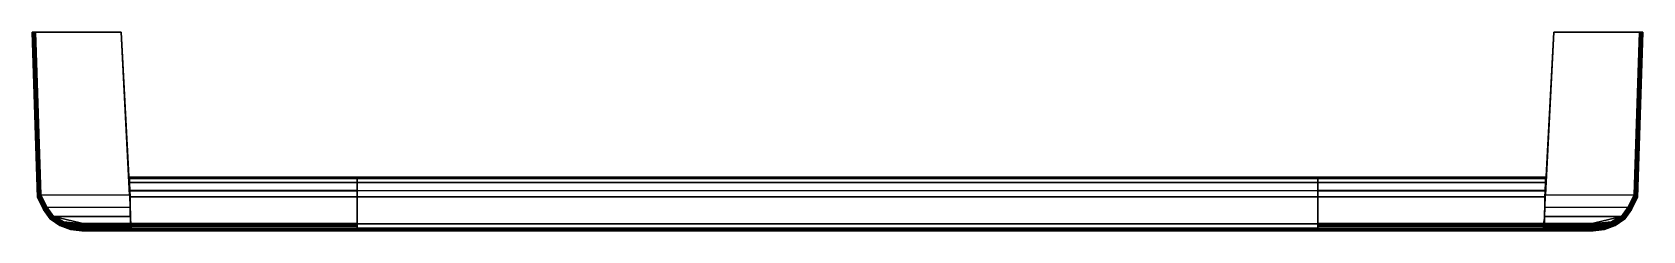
# Model space of a CAD drawing. Extents: x -102 to 101, y -25 to 0.
import ezdxf

# ---------------------------------------------------------------- set-up
doc = ezdxf.new("R2010")
doc.units = 0
doc.layers.add('METAL', color=140, linetype='CONTINUOUS')

msp = doc.modelspace()

# ---------------------------------------------------------------- meshes
at = {"layer": 'METAL'}
mesh = msp.add_polyface(dxfattribs=at)
corners = [(-89.01, -24.25, 5.06), (-89.01, -24.25, 5.06), (-89.01, -24.33, 4.34), (-89.01, -24.39, 3.75), (-89.01, -24.49, 2.41), (-89.01, -24.53, 1.16), (-89.01, -24.57, -0.17), (-89.01, -24.57, -0.17), (-89.09, -25.09, -0.12), (-89.09, -25.09, -0.12), (-89.09, -25.05, -1.51), (-89.09, -25.01, -2.84), (-89.09, -24.92, -4.18), (-89.09, -24.85, -4.77), (-89.09, -24.77, -5.49), (-89.09, -24.77, -5.49), (-89.1, -24.54, -5.49), (-89.11, -24.15, -5.49), (-89.13, -23.33, -5.49), (-89.14, -23.25, 5.11), (-89.17, -22.14, -5.49), (-89.17, -22.13, 5.11), (-89.22, -20.58, -5.49), (-89.22, -20.58, -5.49), (-89.22, -20.58, -4.77), (-89.22, -20.58, 5.11), (-89.22, -20.58, 5.11), (-89.22, -20.58, -4.18), (-89.22, -20.58, 4.39), (-89.23, -20.58, 3.8), (-89.23, -20.53, -2.84), (-89.23, -20.53, 2.46), (-89.23, -20.53, -1.51), (-89.23, -20.53, 1.14), (-89.23, -20.53, -0.19), (-90.3, 0, 5.11), (-90.3, 0, 5.11), (-90.3, 0, 5.11), (-90.3, 0, 4.39), (-90.3, 0, 4.39), (-90.3, 0, 3.8), (-90.3, 0, 3.8), (-90.3, 0, 2.46), (-90.3, 0, 2.46), (-90.3, 0, 1.14), (-90.3, 0, 1.14), (-90.3, 0, -0.19), (-90.3, 0, -0.19), (-90.3, 0, -1.51), (-90.3, 0, -1.51), (-90.3, 0, -2.84), (-90.3, 0, -2.84), (-90.3, 0, -4.18), (-90.3, 0, -4.18), (-90.3, 0, -4.77), (-90.3, 0, -4.77), (-90.3, 0, -5.49), (-90.3, 0, -5.49), (-90.3, 0, -5.49), (-94.76, -24.25, 5.06), (-94.76, -24.25, 5.06), (-94.84, -24.77, -5.49), (-94.84, -24.77, -5.49), (-94.85, -24.33, 4.34), (-94.92, -24.39, 3.75), (-94.93, -24.85, -4.77), (-95, -24.92, -4.18), (-95.01, -24.49, 2.41), (-95.09, -25.01, -2.84), (-95.1, -24.53, 1.09), (-95.17, -24.57, -0.24), (-95.17, -24.57, -0.24), (-95.18, -25.05, -1.51), (-95.25, -25.09, -0.19), (-95.25, -25.09, -0.19), (-96.18, -24.25, 5.06), (-96.18, -24.25, 5.06), (-96.26, -24.6, -5.49), (-96.26, -24.6, -5.49), (-96.27, -24.33, 4.34), (-96.34, -24.39, 3.75), (-96.35, -24.68, -4.77), (-96.42, -24.75, -4.18), (-96.43, -24.49, 2.41), (-96.51, -24.84, -2.84), (-96.52, -24.53, 1.09), (-96.59, -24.57, -0.24), (-96.59, -24.57, -0.24), (-96.6, -24.88, -1.51), (-96.67, -24.92, -0.19), (-96.67, -24.92, -0.19), (-97.55, -23.96, 5.06), (-97.55, -23.96, 5.06), (-97.63, -24.1, -5.49), (-97.63, -24.1, -5.49), (-97.64, -24.04, 4.34), (-97.71, -24.1, 3.75), (-97.72, -24.18, -4.77), (-97.79, -24.24, -4.18), (-97.8, -24.2, 2.41), (-97.88, -24.34, -2.84), (-97.89, -24.24, 1.09), (-97.96, -24.28, -0.24), (-97.96, -24.28, -0.24), (-97.97, -24.38, -1.51), (-98.04, -24.42, -0.19), (-98.04, -24.42, -0.19), (-98.49, -23.41, 5.06), (-98.49, -23.41, 5.06), (-98.62, -23.48, 4.34), (-98.69, -23.55, 3.75), (-98.78, -23.64, 2.41), (-98.81, -23.26, 5.11), (-98.81, -23.26, 5.11), (-98.81, -23.26, -5.49), (-98.81, -23.26, -5.49), (-98.87, -23.68, 1.09), (-98.9, -23.33, 4.39), (-98.9, -23.33, -4.77), (-98.94, -23.72, -0.24), (-98.94, -23.72, -0.24), (-98.97, -23.4, 3.8), (-98.97, -23.4, -4.18), (-99.06, -23.5, 2.46), (-99.06, -23.5, -2.84), (-99.15, -23.53, 1.14), (-99.15, -23.53, -1.51), (-99.22, -23.57, -0.19), (-99.22, -23.57, -0.19), (-99.65, -22.08, 5.11), (-99.65, -22.08, 5.11), (-99.65, -22.08, -5.49), (-99.65, -22.08, -5.49), (-99.74, -22.15, 4.39), (-99.74, -22.15, -4.77), (-99.81, -22.22, 3.8), (-99.81, -22.22, -4.18), (-99.9, -22.32, 2.46), (-99.9, -22.32, -2.84), (-99.99, -22.35, 1.14), (-99.99, -22.35, -1.51), (-100.06, -22.39, -0.19), (-100.42, -20.56, 5.11), (-100.42, -20.56, 5.11), (-100.42, -20.56, -5.49), (-100.42, -20.56, -5.49), (-100.51, -20.64, 4.39), (-100.51, -20.64, -4.77), (-100.58, -20.7, 3.8), (-100.58, -20.7, -4.18), (-100.67, -20.8, 2.46), (-100.67, -20.8, -2.84), (-100.76, -20.84, 1.14), (-100.76, -20.84, -1.51), (-100.83, -20.88, -0.19), (-101.09, 0, 5.11), (-101.09, 0, 5.11), (-101.09, 0, 5.11), (-101.09, 0, -5.49), (-101.09, 0, -5.49), (-101.09, 0, -5.49), (-101.18, 0, 4.39), (-101.18, 0, 4.39), (-101.18, 0, -4.77), (-101.18, 0, -4.77), (-101.25, 0, 3.8), (-101.25, 0, 3.8), (-101.25, 0, -4.18), (-101.25, 0, -4.18), (-101.34, 0, 2.46), (-101.34, 0, 2.46), (-101.34, 0, -2.84), (-101.34, 0, -2.84), (-101.43, 0, 1.14), (-101.43, 0, 1.14), (-101.43, 0, -1.51), (-101.43, 0, -1.51), (-101.5, 0, -0.19), (-101.5, 0, -0.19)]
mesh.append_faces([[corners[k] for k in face] for face in [(51, 171, 175, 49), (68, 11, 10, 72), (144, 159, 58, 23), (30, 50, 48, 32), (36, 155, 142, 26), (150, 170, 174, 152), (67, 83, 85, 69), (83, 99, 101, 85), (99, 111, 116, 101), (123, 137, 139, 125), (137, 150, 152, 139), (39, 41, 165, 161), (47, 177, 173, 45), (163, 167, 53, 55), (63, 64, 3, 2), (71, 6, 5, 69), (13, 12, 66, 65), (38, 28, 29, 40), (34, 46, 44, 33), (54, 52, 27, 24), (147, 149, 168, 164), (154, 178, 176, 153), (162, 166, 148, 146), (65, 66, 82, 81), (74, 90, 88, 72), (80, 64, 63, 79), (81, 82, 98, 97), (106, 104, 88, 90), (96, 80, 79, 95), (97, 98, 122, 118), (128, 126, 104, 106), (110, 96, 95, 109), (118, 122, 136, 134), (141, 140, 126, 128), (135, 121, 117, 133), (134, 136, 149, 147), (154, 153, 140, 141), (148, 135, 133, 146), (47, 49, 175, 177), (74, 72, 10, 8), (46, 34, 32, 48), (154, 152, 174, 178), (71, 69, 85, 87), (85, 101, 103, 87), (101, 116, 120, 103), (125, 139, 141, 128), (139, 152, 154, 141), (43, 45, 173, 169), (67, 69, 5, 4), (42, 31, 33, 44), (151, 153, 176, 172), (68, 72, 88, 84), (84, 88, 104, 100), (100, 104, 126, 124), (124, 126, 140, 138), (138, 140, 153, 151), (37, 39, 161, 156), (169, 165, 41, 43), (158, 163, 55, 57), (51, 53, 167, 171), (60, 63, 2, 1), (4, 3, 64, 67), (15, 13, 65, 62), (68, 66, 12, 11), (35, 25, 28, 38), (42, 40, 29, 31), (56, 54, 24, 22), (50, 30, 27, 52), (145, 147, 164, 160), (172, 168, 149, 151), (157, 162, 146, 143), (148, 166, 170, 150), (62, 65, 81, 78), (84, 82, 66, 68), (79, 63, 60, 76), (64, 80, 83, 67), (78, 81, 97, 94), (100, 98, 82, 84), (95, 79, 76, 92), (80, 96, 99, 83), (94, 97, 118, 115), (124, 122, 98, 100), (109, 95, 92, 108), (96, 110, 111, 99), (115, 118, 134, 132), (138, 136, 122, 124), (133, 117, 113, 130), (121, 135, 137, 123), (132, 134, 147, 145), (151, 149, 136, 138), (146, 133, 130, 143), (135, 148, 150, 137), (131, 144, 23, 20), (26, 142, 129, 21), (93, 114, 18, 17), (112, 19, 21, 129), (20, 18, 114, 131), (61, 77, 16, 14), (17, 16, 77, 93), (123, 125, 116, 111), (125, 128, 120, 116), (127, 105, 102, 119), (105, 89, 86, 102), (89, 73, 70, 86), (73, 9, 7, 70), (113, 117, 109, 108), (117, 121, 110, 109), (121, 123, 111, 110), (59, 0, 19, 112), (59, 112, 107, 91), (59, 91, 75, 75)]])
mesh = msp.add_polyface(dxfattribs=at)
corners = [(101.39, 0, -0.2), (101.39, 0, -0.2), (101.32, 0, 1.13), (101.32, 0, 1.13), (101.32, 0, -1.52), (101.32, 0, -1.52), (101.23, 0, 2.45), (101.23, 0, 2.45), (101.23, 0, -2.85), (101.23, 0, -2.85), (101.14, 0, 3.79), (101.14, 0, 3.79), (101.14, 0, -4.18), (101.14, 0, -4.18), (101.07, 0, 4.38), (101.07, 0, 4.38), (101.07, 0, -4.77), (101.07, 0, -4.77), (100.98, 0, 5.11), (100.98, 0, 5.11), (100.98, 0, 5.11), (100.98, 0, -5.5), (100.98, 0, -5.5), (100.98, 0, -5.5), (100.72, -20.88, -0.2), (100.65, -20.84, 1.13), (100.65, -20.84, -1.52), (100.56, -20.8, 2.45), (100.56, -20.8, -2.85), (100.47, -20.7, 3.79), (100.47, -20.7, -4.18), (100.4, -20.64, 4.38), (100.4, -20.64, -4.77), (100.31, -20.56, 5.11), (100.31, -20.56, 5.11), (100.31, -20.56, -5.5), (100.31, -20.56, -5.5), (99.95, -22.39, -0.2), (99.88, -22.35, 1.13), (99.88, -22.35, -1.52), (99.79, -22.32, 2.45), (99.79, -22.32, -2.85), (99.7, -22.22, 3.79), (99.7, -22.22, -4.18), (99.63, -22.15, 4.38), (99.63, -22.15, -4.77), (99.54, -22.08, 5.11), (99.54, -22.08, 5.11), (99.54, -22.08, -5.5), (99.54, -22.08, -5.5), (99.11, -23.57, -0.2), (99.11, -23.57, -0.2), (99.04, -23.53, 1.13), (99.04, -23.53, -1.52), (98.95, -23.5, 2.45), (98.95, -23.5, -2.85), (98.86, -23.4, 3.79), (98.86, -23.4, -4.18), (98.83, -23.72, -0.15), (98.83, -23.72, -0.15), (98.79, -23.33, 4.38), (98.79, -23.33, -4.77), (98.76, -23.68, -1.47), (98.7, -23.26, 5.11), (98.7, -23.26, 5.11), (98.7, -23.26, -5.5), (98.7, -23.26, -5.5), (98.67, -23.64, -2.8), (98.57, -23.55, -4.13), (98.51, -23.48, -4.73), (98.38, -23.41, -5.45), (98.38, -23.41, -5.45), (97.93, -24.42, -0.2), (97.93, -24.42, -0.2), (97.86, -24.38, 1.13), (97.85, -24.28, -0.15), (97.85, -24.28, -0.15), (97.78, -24.24, -1.47), (97.77, -24.34, 2.45), (97.69, -24.2, -2.8), (97.68, -24.24, 3.79), (97.61, -24.18, 4.38), (97.6, -24.1, -4.13), (97.53, -24.04, -4.73), (97.52, -24.1, 5.11), (97.52, -24.1, 5.11), (97.44, -23.96, -5.45), (97.44, -23.96, -5.45), (96.56, -24.92, -0.2), (96.56, -24.92, -0.2), (96.49, -24.88, 1.13), (96.48, -24.57, -0.15), (96.48, -24.57, -0.15), (96.41, -24.53, -1.47), (96.4, -24.84, 2.45), (96.32, -24.49, -2.8), (96.31, -24.75, 3.79), (96.24, -24.68, 4.38), (96.23, -24.39, -4.13), (96.16, -24.33, -4.73), (96.15, -24.6, 5.11), (96.15, -24.6, 5.11), (96.07, -24.25, -5.45), (96.07, -24.25, -5.45), (95.14, -25.09, -0.2), (95.14, -25.09, -0.2), (95.07, -25.05, 1.13), (95.06, -24.57, -0.15), (95.06, -24.57, -0.15), (94.99, -24.53, -1.47), (94.98, -25.01, 2.45), (94.9, -24.49, -2.8), (94.89, -24.92, 3.79), (94.82, -24.85, 4.38), (94.81, -24.39, -4.13), (94.74, -24.33, -4.73), (94.73, -24.77, 5.11), (94.73, -24.77, 5.11), (94.65, -24.25, -5.45), (94.65, -24.25, -5.45), (90.19, 0, 5.11), (90.19, 0, 5.11), (90.19, 0, 5.11), (90.19, 0, 4.38), (90.19, 0, 4.38), (90.19, 0, 3.79), (90.19, 0, 3.79), (90.19, 0, 2.45), (90.19, 0, 2.45), (90.19, 0, 1.13), (90.19, 0, 1.13), (90.19, 0, -0.2), (90.19, 0, -0.2), (90.19, 0, -1.52), (90.19, 0, -1.52), (90.19, 0, -2.85), (90.19, 0, -2.85), (90.19, 0, -4.18), (90.19, 0, -4.18), (90.19, 0, -4.77), (90.19, 0, -4.77), (90.19, 0, -5.5), (90.19, 0, -5.5), (90.19, 0, -5.5), (89.12, -20.53, -0.2), (89.12, -20.53, -1.52), (89.12, -20.53, 1.13), (89.12, -20.53, -2.85), (89.12, -20.53, 2.45), (89.11, -20.58, -4.18), (89.11, -20.58, -4.77), (89.11, -20.58, 3.79), (89.11, -20.58, -5.5), (89.11, -20.58, -5.5), (89.11, -20.58, 4.38), (89.11, -20.58, 5.11), (89.11, -20.58, 5.11), (89.06, -22.13, -5.5), (89.06, -22.14, 5.11), (89.03, -23.25, -5.5), (89.02, -23.33, 5.11), (89, -24.15, 5.11), (88.98, -24.54, 5.11), (88.98, -24.77, 5.11), (88.98, -24.77, 5.11), (88.98, -24.85, 4.38), (88.98, -24.92, 3.79), (88.98, -25.01, 2.45), (88.98, -25.05, 1.13), (88.98, -25.09, -0.26), (88.98, -25.09, -0.26), (88.9, -24.57, -0.22), (88.9, -24.57, -0.22), (88.9, -24.53, -1.54), (88.9, -24.49, -2.8), (88.9, -24.39, -4.13), (88.9, -24.33, -4.73), (88.9, -24.25, -5.45), (88.9, -24.25, -5.45)]
mesh.append_faces([[corners[k] for k in face] for face in [(127, 7, 3, 129), (110, 167, 168, 106), (34, 19, 120, 155), (148, 128, 130, 146), (142, 23, 36, 152), (28, 8, 4, 26), (111, 95, 93, 109), (95, 79, 77, 93), (79, 67, 62, 77), (55, 41, 39, 53), (41, 28, 26, 39), (139, 137, 13, 17), (131, 1, 5, 133), (15, 11, 125, 123), (115, 114, 175, 176), (108, 172, 173, 109), (165, 166, 112, 113), (140, 150, 149, 138), (144, 132, 134, 145), (124, 126, 151, 154), (31, 29, 10, 14), (24, 0, 2, 25), (16, 12, 30, 32), (113, 112, 96, 97), (105, 88, 90, 106), (98, 114, 115, 99), (97, 96, 80, 81), (72, 74, 90, 88), (82, 98, 99, 83), (81, 80, 56, 60), (50, 52, 74, 72), (68, 82, 83, 69), (60, 56, 42, 44), (37, 38, 52, 50), (43, 57, 61, 45), (44, 42, 29, 31), (24, 25, 38, 37), (30, 43, 45, 32), (131, 129, 3, 1), (105, 106, 168, 170), (132, 144, 146, 130), (24, 26, 4, 0), (108, 109, 93, 91), (93, 77, 75, 91), (77, 62, 58, 75), (53, 39, 37, 50), (39, 26, 24, 37), (135, 133, 5, 9), (111, 109, 173, 174), (136, 147, 145, 134), (27, 25, 2, 6), (110, 106, 90, 94), (94, 90, 74, 78), (78, 74, 52, 54), (54, 52, 38, 40), (40, 38, 25, 27), (141, 139, 17, 22), (9, 13, 137, 135), (20, 15, 123, 121), (127, 125, 11, 7), (118, 115, 176, 177), (174, 175, 114, 111), (163, 165, 113, 116), (110, 112, 166, 167), (143, 153, 150, 140), (136, 138, 149, 147), (122, 124, 154, 156), (128, 148, 151, 126), (33, 31, 14, 18), (6, 10, 29, 27), (21, 16, 32, 35), (30, 12, 8, 28), (116, 113, 97, 100), (94, 96, 112, 110), (99, 115, 118, 102), (114, 98, 95, 111), (100, 97, 81, 84), (78, 80, 96, 94), (83, 99, 102, 86), (98, 82, 79, 95), (84, 81, 60, 63), (54, 56, 80, 78), (69, 83, 86, 70), (82, 68, 67, 79), (63, 60, 44, 46), (40, 42, 56, 54), (45, 61, 65, 48), (57, 43, 41, 55), (46, 44, 31, 33), (27, 29, 42, 40), (32, 45, 48, 35), (43, 30, 28, 41), (47, 34, 155, 158), (152, 36, 49, 157), (85, 64, 160, 161), (66, 159, 157, 49), (158, 160, 64, 47), (117, 101, 162, 164), (161, 162, 101, 85), (55, 53, 62, 67), (53, 50, 58, 62), (51, 73, 76, 59), (73, 89, 92, 76), (89, 104, 107, 92), (104, 169, 171, 107), (65, 61, 69, 70), (61, 57, 68, 69), (57, 55, 67, 68), (119, 178, 159, 66), (119, 66, 71, 87), (119, 87, 103, 103)]])
mesh = msp.add_polyface(dxfattribs=at)
corners = [(89.12, -18.98, 2.87), (89.12, -18.47, 1.34), (89.12, -18.31, -0.2), (89.12, -18.47, -1.73), (89.12, -18.98, -3.27), (89.09, -20, -4.77), (89.09, -20.05, 4.37), (89.06, -20.8, -5.49), (89.06, -20.8, 5.12), (89, -24.25, -5.49), (89, -24.25, -5.49), (89, -24.16, 5.1), (88.98, -24.49, -2.83), (88.98, -24.38, -4.14), (88.98, -24.31, -4.8), (88.98, -24.56, -0.16), (88.98, -24.56, -0.16), (88.98, -24.52, -1.49), (88.97, -25.02, 2.47), (88.97, -24.78, 5.1), (88.97, -24.78, 5.1), (88.97, -24.85, 4.43), (88.97, -24.91, 3.77), (88.97, -25.05, 1.14), (88.97, -25.09, -0.2), (88.97, -25.09, -0.2), (60.47, -24.55, -0.16), (60.47, -24.55, -0.16), (60.47, -24.55, -0.16), (60.47, -24.51, -1.49), (60.47, -24.51, -1.49), (60.47, -24.48, -2.83), (60.47, -24.48, -2.83), (60.47, -24.37, -4.14), (60.47, -24.37, -4.14), (60.47, -24.31, -4.8), (60.47, -24.31, -4.8), (60.47, -24.77, 5.1), (60.47, -24.77, 5.1), (60.47, -24.84, 4.43), (60.47, -25.01, 2.47), (60.47, -25.04, 1.14), (60.47, -24.9, -4.18), (60.47, -24.9, -4.18), (60.47, -24.9, 3.77), (60.47, -25.08, -0.2), (60.47, -25.08, -0.2), (60.47, -25.08, -0.2), (60.47, -25.04, -1.53), (60.47, -25.04, -1.53), (60.47, -25.01, -2.87), (60.47, -25.01, -2.87), (60.47, -24.84, -4.84), (60.47, -24.84, -4.84), (60.47, -24.77, -5.49), (60.47, -24.77, -5.49), (60.47, -24.77, -5.49), (60.47, -24.15, 5.1), (60.47, -24.24, -5.49), (60.47, -24.24, -5.49), (60.47, -24.24, -5.49), (60.47, -20.79, 5.12), (60.47, -20.79, 5.12), (60.47, -20.79, -5.49), (60.46, -20.04, 4.37), (60.46, -19.99, -4.77), (60.46, -18.97, 2.87), (60.46, -18.46, 1.34), (60.46, -18.3, -0.2), (60.46, -18.46, -1.73), (60.46, -18.97, -3.27), (-60.57, -18.97, 2.88), (-60.57, -18.46, 1.35), (-60.57, -18.3, -0.19), (-60.57, -18.46, -1.72), (-60.57, -18.97, -3.25), (-60.57, -19.99, 4.39), (-60.57, -20.04, -4.75), (-60.58, -20.79, -5.5), (-60.58, -20.79, -5.5), (-60.58, -20.79, 5.1), (-60.58, -24.24, 5.11), (-60.58, -24.24, 5.11), (-60.58, -24.24, 5.11), (-60.58, -24.15, -5.49), (-60.58, -25.01, 2.48), (-60.58, -25.01, 2.48), (-60.58, -25.04, 1.15), (-60.58, -25.04, 1.15), (-60.58, -25.08, -0.19), (-60.58, -25.08, -0.19), (-60.58, -25.08, -0.19), (-60.58, -25.04, -1.52), (-60.58, -25.01, -2.86), (-60.58, -24.9, -4.16), (-60.58, -24.84, -4.81), (-60.58, -24.77, -5.49), (-60.58, -24.77, -5.49), (-60.58, -24.77, 5.11), (-60.58, -24.77, 5.11), (-60.58, -24.77, 5.11), (-60.58, -24.84, 4.45), (-60.58, -24.84, 4.45), (-60.58, -24.9, 3.8), (-60.58, -24.9, 3.8), (-60.58, -24.31, 4.41), (-60.58, -24.31, 4.41), (-60.58, -24.37, 3.76), (-60.58, -24.37, 3.76), (-60.58, -24.48, 2.45), (-60.58, -24.48, 2.45), (-60.58, -24.51, 1.11), (-60.58, -24.51, 1.11), (-60.58, -24.55, -0.23), (-60.58, -24.55, -0.23), (-60.58, -24.55, -0.23), (-89.09, -24.91, -4.16), (-89.09, -24.85, -4.81), (-89.09, -24.78, -5.49), (-89.09, -24.78, -5.49), (-89.09, -25.09, -0.19), (-89.09, -25.09, -0.19), (-89.09, -25.05, -1.52), (-89.09, -25.02, -2.86), (-89.09, -24.31, 4.41), (-89.09, -24.38, 3.76), (-89.09, -24.49, 2.45), (-89.09, -24.52, 1.11), (-89.09, -24.56, -0.23), (-89.09, -24.56, -0.23), (-89.11, -24.16, -5.49), (-89.11, -24.25, 5.11), (-89.11, -24.25, 5.11), (-89.18, -20.8, -5.5), (-89.18, -20.8, 5.1), (-89.2, -20, 4.39), (-89.2, -20.05, -4.75), (-89.23, -18.98, 2.88), (-89.23, -18.47, 1.35), (-89.23, -18.31, -0.19), (-89.23, -18.47, -1.72), (-89.23, -18.98, -3.25)]
mesh.append_faces([[corners[k] for k in face] for face in [(70, 65, 77, 75), (63, 59, 84, 78), (94, 43, 51, 93), (74, 69, 70, 75), (87, 41, 40, 85), (22, 44, 40, 18), (7, 63, 65, 5), (21, 39, 44, 22), (20, 38, 39, 21), (98, 37, 57, 82), (84, 59, 56, 97), (72, 67, 68, 73), (92, 49, 47, 89), (73, 68, 69, 74), (89, 47, 41, 87), (71, 66, 67, 72), (95, 53, 43, 94), (93, 51, 49, 92), (82, 57, 61, 80), (96, 55, 53, 95), (4, 5, 65, 70), (7, 9, 59, 63), (13, 12, 32, 34), (3, 4, 70, 69), (23, 18, 40, 41), (103, 85, 40, 44), (101, 103, 44, 39), (99, 101, 39, 38), (19, 11, 57, 37), (6, 0, 66, 64), (1, 2, 68, 67), (17, 16, 28, 30), (2, 3, 69, 68), (25, 23, 41, 47), (8, 6, 64, 62), (0, 1, 67, 66), (14, 13, 34, 36), (12, 17, 30, 32), (11, 8, 61, 57), (10, 14, 36, 60), (24, 46, 27, 15), (45, 48, 29, 26), (48, 50, 31, 29), (50, 42, 33, 31), (42, 52, 35, 33), (52, 54, 58, 35), (71, 76, 64, 66), (116, 94, 93, 123), (134, 80, 76, 135), (117, 95, 94, 116), (118, 96, 95, 117), (63, 79, 77, 65), (137, 135, 76, 71), (134, 132, 82, 80), (125, 126, 109, 107), (138, 137, 71, 72), (122, 123, 93, 92), (62, 64, 76, 80), (119, 130, 84, 97), (136, 141, 75, 77), (140, 139, 73, 74), (127, 128, 113, 111), (139, 138, 72, 73), (120, 122, 92, 89), (133, 136, 77, 79), (141, 140, 74, 75), (124, 125, 107, 105), (126, 127, 111, 109), (130, 133, 78, 84), (131, 124, 105, 81), (121, 90, 114, 129), (91, 88, 112, 115), (88, 86, 110, 112), (86, 104, 108, 110), (104, 102, 106, 108), (102, 100, 83, 106)]])

doc.saveas('drawing.dxf')
